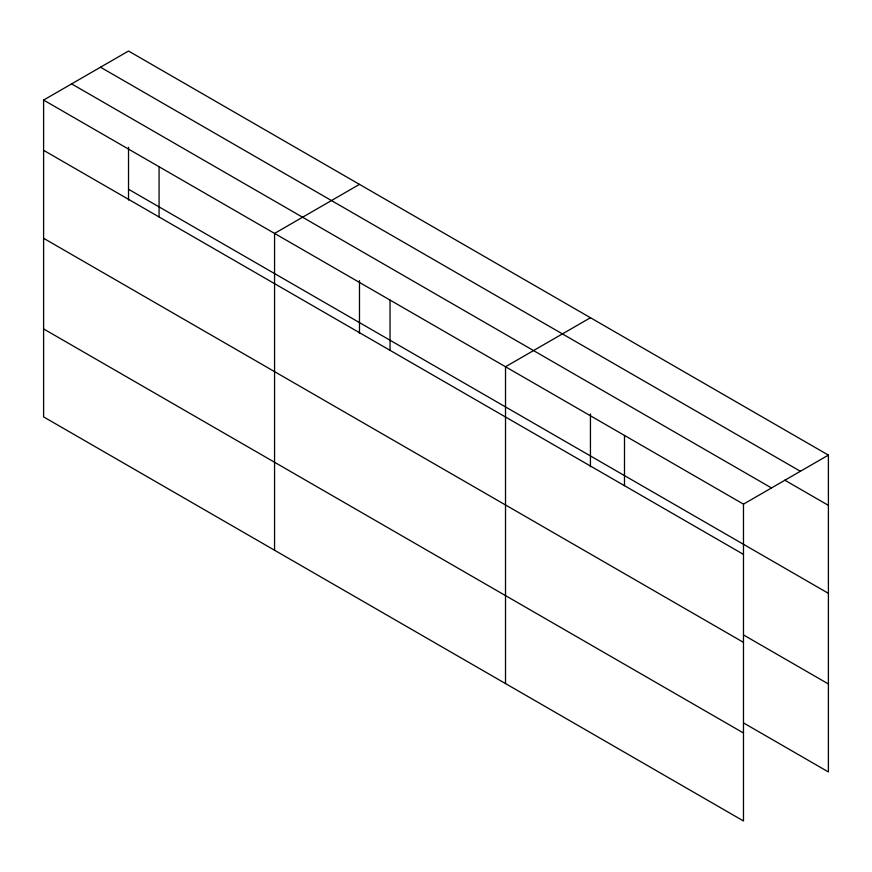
<?xml version="1.0" encoding="UTF-8"?>
<svg xmlns="http://www.w3.org/2000/svg" width="872" height="872" viewBox="0 0 872 872"><rect width="100%" height="100%" fill="white"/><g stroke="black" fill="none" stroke-linecap="round" stroke-linejoin="round"><path stroke-width="1.31" d="M128.522 200.08L128.522 147.303M743.478 642.359L743.478 504.136L43.6 100.062L43.6 416.892L743.478 820.966L743.478 642.359L43.6 238.285M743.587 722.964L828.4 771.938L828.4 455.108L128.522 51.034L43.6 100.062M359.482 184.374L274.56 233.413L274.56 550.243M590.442 317.724L505.52 366.752L505.52 683.583M743.478 504.136L828.4 455.108M100.498 67.209L800.376 471.283M784.811 480.189L828.4 505.357M71.624 83.886L771.502 487.96M128.522 189.257L828.4 593.331M43.6 150.311L743.478 554.385M743.587 634.99L828.4 683.964M43.6 328.918L743.478 732.992M624.494 435.444L624.494 485.693M590.442 413.982L590.442 466.76M390.035 300.077L390.035 350.326M359.482 280.642L359.482 333.42M159.075 166.737L159.075 216.986"/></g></svg>
